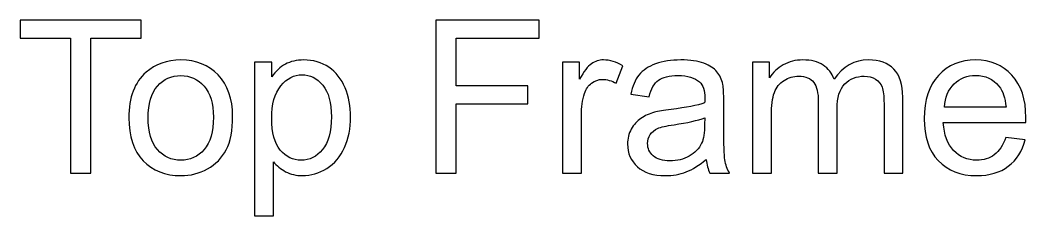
# Model space of a CAD drawing. Header units: inches. Extents: x -38 to 6, y -62 to 68.
# Drawn here: x -31.48 to -23.95, y -52.85 to -51.38 of the extents above; entities that cross this region are included whole.
import ezdxf

# ---------------------------------------------------------------- set-up
doc = ezdxf.new("R2010")
doc.units = ezdxf.units.IN
doc.header["$MEASUREMENT"] = 0
doc.layers.add('Layer 1', color=7, linetype='Continuous')

msp = doc.modelspace()

# ---------------------------------------------------------------- linework, layer by layer
at = {"layer": 'Layer 1', "color": 250}
for points, knots in [([(-31.1017, -52.5277), (-31.1017, -52.5277), (-31.1017, -51.5183), (-31.1017, -51.5183), (-31.1017, -51.5183), (-31.1017, -51.5183), (-31.4786, -51.5183), (-31.4786, -51.5183), (-31.4786, -51.5183), (-31.4786, -51.5183), (-31.4786, -51.3841), (-31.4786, -51.3841), (-31.4786, -51.3841), (-31.4786, -51.3841), (-30.573, -51.3841), (-30.573, -51.3841), (-30.573, -51.3841), (-30.573, -51.3841), (-30.573, -51.5183), (-30.573, -51.5183), (-30.573, -51.5183), (-30.573, -51.5183), (-30.9499, -51.5183), (-30.9499, -51.5183), (-30.9499, -51.5183), (-30.9499, -51.5183), (-30.9499, -52.5277), (-30.9499, -52.5277), (-30.9499, -52.5277), (-30.9499, -52.5277), (-31.1017, -52.5277), (-31.1017, -52.5277)], [0, 0, 0, 0, 0.111111, 0.111111, 0.111111, 0.111111, 0.222222, 0.222222, 0.222222, 0.222222, 0.333333, 0.333333, 0.333333, 0.333333, 0.444444, 0.444444, 0.444444, 0.444444, 0.555556, 0.555556, 0.555556, 0.555556, 0.666667, 0.666667, 0.666667, 0.666667, 0.777778, 0.777778, 0.777778, 0.777778, 1, 1, 1, 1]), ([(-28.3654, -52.5277), (-28.3654, -52.5277), (-28.3654, -51.3841), (-28.3654, -51.3841), (-28.3654, -51.3841), (-28.3654, -51.3841), (-27.5939, -51.3841), (-27.5939, -51.3841), (-27.5939, -51.3841), (-27.5939, -51.3841), (-27.5939, -51.5183), (-27.5939, -51.5183), (-27.5939, -51.5183), (-27.5939, -51.5183), (-28.2136, -51.5183), (-28.2136, -51.5183), (-28.2136, -51.5183), (-28.2136, -51.5183), (-28.2136, -51.8745), (-28.2136, -51.8745), (-28.2136, -51.8745), (-28.2136, -51.8745), (-27.677, -51.8745), (-27.677, -51.8745), (-27.677, -51.8745), (-27.677, -51.8745), (-27.677, -52.0086), (-27.677, -52.0086), (-27.677, -52.0086), (-27.677, -52.0086), (-28.2136, -52.0086), (-28.2136, -52.0086), (-28.2136, -52.0086), (-28.2136, -52.0086), (-28.2136, -52.5277), (-28.2136, -52.5277), (-28.2136, -52.5277), (-28.2136, -52.5277), (-28.3654, -52.5277), (-28.3654, -52.5277)], [0, 0, 0, 0, 0.090909, 0.090909, 0.090909, 0.090909, 0.181818, 0.181818, 0.181818, 0.181818, 0.272727, 0.272727, 0.272727, 0.272727, 0.363636, 0.363636, 0.363636, 0.363636, 0.454545, 0.454545, 0.454545, 0.454545, 0.545455, 0.545455, 0.545455, 0.545455, 0.636364, 0.636364, 0.636364, 0.636364, 0.727273, 0.727273, 0.727273, 0.727273, 0.818182, 0.818182, 0.818182, 0.818182, 1, 1, 1, 1]), ([(-30.664, -52.1133), (-30.664, -51.9602), (-30.6214, -51.8468), (-30.536, -51.773), (-30.536, -51.773), (-30.4649, -51.7118), (-30.3779, -51.6812), (-30.2754, -51.6812), (-30.2754, -51.6812), (-30.1617, -51.6812), (-30.0685, -51.7185), (-29.9961, -51.793), (-29.9961, -51.793), (-29.924, -51.8673), (-29.8878, -51.9703), (-29.8878, -52.1015), (-29.8878, -52.1015), (-29.8878, -52.208), (-29.9038, -52.2916), (-29.9357, -52.3526), (-29.9357, -52.3526), (-29.9677, -52.4135), (-30.0142, -52.4609), (-30.0755, -52.4947), (-30.0755, -52.4947), (-30.1364, -52.5285), (-30.2032, -52.5453), (-30.2754, -52.5453), (-30.2754, -52.5453), (-30.3914, -52.5453), (-30.4851, -52.5083), (-30.5568, -52.434), (-30.5568, -52.434), (-30.6284, -52.3598), (-30.664, -52.2527), (-30.664, -52.1133)], [0, 0, 0, 0, 0.1, 0.1, 0.1, 0.1, 0.2, 0.2, 0.2, 0.2, 0.3, 0.3, 0.3, 0.3, 0.4, 0.4, 0.4, 0.4, 0.5, 0.5, 0.5, 0.5, 0.6, 0.6, 0.6, 0.6, 0.7, 0.7, 0.7, 0.7, 0.8, 0.8, 0.8, 0.8, 1, 1, 1, 1]), ([(-29.723, -52.8456), (-29.723, -52.8456), (-29.723, -51.6988), (-29.723, -51.6988), (-29.723, -51.6988), (-29.723, -51.6988), (-29.5952, -51.6988), (-29.5952, -51.6988), (-29.5952, -51.6988), (-29.5952, -51.6988), (-29.5952, -51.8077), (-29.5952, -51.8077), (-29.5952, -51.8077), (-29.5652, -51.7656), (-29.5311, -51.7339), (-29.493, -51.7129), (-29.493, -51.7129), (-29.4552, -51.6919), (-29.4092, -51.6812), (-29.3551, -51.6812), (-29.3551, -51.6812), (-29.2843, -51.6812), (-29.222, -51.6993), (-29.168, -51.7358), (-29.168, -51.7358), (-29.1139, -51.772), (-29.0732, -51.8234), (-29.0455, -51.8894), (-29.0455, -51.8894), (-29.0181, -51.9557), (-29.0043, -52.0281), (-29.0043, -52.1071), (-29.0043, -52.1071), (-29.0043, -52.1915), (-29.0194, -52.2676), (-29.0498, -52.3355), (-29.0498, -52.3355), (-29.0801, -52.4031), (-29.1243, -52.4551), (-29.1824, -52.4913), (-29.1824, -52.4913), (-29.2401, -52.5272), (-29.3011, -52.5453), (-29.365, -52.5453), (-29.365, -52.5453), (-29.4118, -52.5453), (-29.4539, -52.5355), (-29.4909, -52.5158), (-29.4909, -52.5158), (-29.5282, -52.4961), (-29.5585, -52.4713), (-29.5825, -52.4412), (-29.5825, -52.4412), (-29.5825, -52.4412), (-29.5825, -52.8456), (-29.5825, -52.8456), (-29.5825, -52.8456), (-29.5825, -52.8456), (-29.723, -52.8456), (-29.723, -52.8456)], [0, 0, 0, 0, 0.0625, 0.0625, 0.0625, 0.0625, 0.125, 0.125, 0.125, 0.125, 0.1875, 0.1875, 0.1875, 0.1875, 0.25, 0.25, 0.25, 0.25, 0.3125, 0.3125, 0.3125, 0.3125, 0.375, 0.375, 0.375, 0.375, 0.4375, 0.4375, 0.4375, 0.4375, 0.5, 0.5, 0.5, 0.5, 0.5625, 0.5625, 0.5625, 0.5625, 0.625, 0.625, 0.625, 0.625, 0.6875, 0.6875, 0.6875, 0.6875, 0.75, 0.75, 0.75, 0.75, 0.8125, 0.8125, 0.8125, 0.8125, 0.875, 0.875, 0.875, 0.875, 1, 1, 1, 1]), ([(-27.4169, -52.5277), (-27.4169, -52.5277), (-27.4169, -51.6988), (-27.4169, -51.6988), (-27.4169, -51.6988), (-27.4169, -51.6988), (-27.2907, -51.6988), (-27.2907, -51.6988), (-27.2907, -51.6988), (-27.2907, -51.6988), (-27.2907, -51.8258), (-27.2907, -51.8258), (-27.2907, -51.8258), (-27.2585, -51.7669), (-27.2287, -51.7281), (-27.2013, -51.7094), (-27.2013, -51.7094), (-27.1739, -51.6905), (-27.1438, -51.6812), (-27.111, -51.6812), (-27.111, -51.6812), (-27.0636, -51.6812), (-27.0155, -51.6961), (-26.9665, -51.7257), (-26.9665, -51.7257), (-26.9665, -51.7257), (-27.0165, -51.8553), (-27.0165, -51.8553), (-27.0165, -51.8553), (-27.0506, -51.8361), (-27.0847, -51.8266), (-27.1187, -51.8266), (-27.1187, -51.8266), (-27.1494, -51.8266), (-27.1768, -51.8359), (-27.201, -51.8542), (-27.201, -51.8542), (-27.2252, -51.8726), (-27.2425, -51.8982), (-27.2529, -51.9309), (-27.2529, -51.9309), (-27.2686, -51.9807), (-27.2763, -52.0353), (-27.2763, -52.0946), (-27.2763, -52.0946), (-27.2763, -52.0946), (-27.2763, -52.5277), (-27.2763, -52.5277), (-27.2763, -52.5277), (-27.2763, -52.5277), (-27.4169, -52.5277), (-27.4169, -52.5277)], [0, 0, 0, 0, 0.071429, 0.071429, 0.071429, 0.071429, 0.142857, 0.142857, 0.142857, 0.142857, 0.214286, 0.214286, 0.214286, 0.214286, 0.285714, 0.285714, 0.285714, 0.285714, 0.357143, 0.357143, 0.357143, 0.357143, 0.428571, 0.428571, 0.428571, 0.428571, 0.5, 0.5, 0.5, 0.5, 0.571429, 0.571429, 0.571429, 0.571429, 0.642857, 0.642857, 0.642857, 0.642857, 0.714286, 0.714286, 0.714286, 0.714286, 0.785714, 0.785714, 0.785714, 0.785714, 0.857143, 0.857143, 0.857143, 0.857143, 1, 1, 1, 1]), ([(-26.342, -52.4239), (-26.3941, -52.4684), (-26.4445, -52.4995), (-26.4926, -52.5179), (-26.4926, -52.5179), (-26.5408, -52.5363), (-26.5925, -52.5453), (-26.6478, -52.5453), (-26.6478, -52.5453), (-26.7389, -52.5453), (-26.8089, -52.5232), (-26.8579, -52.4788), (-26.8579, -52.4788), (-26.9069, -52.4346), (-26.9313, -52.3779), (-26.9313, -52.3089), (-26.9313, -52.3089), (-26.9313, -52.2684), (-26.922, -52.2314), (-26.9037, -52.1979), (-26.9037, -52.1979), (-26.885, -52.1644), (-26.8608, -52.1377), (-26.831, -52.1175), (-26.831, -52.1175), (-26.8009, -52.0973), (-26.7674, -52.0818), (-26.7298, -52.0715), (-26.7298, -52.0715), (-26.7021, -52.0643), (-26.6603, -52.0574), (-26.6047, -52.0504), (-26.6047, -52.0504), (-26.4913, -52.0371), (-26.4075, -52.0209), (-26.3539, -52.0022), (-26.3539, -52.0022), (-26.3534, -51.9831), (-26.3531, -51.9708), (-26.3531, -51.9658), (-26.3531, -51.9658), (-26.3531, -51.9088), (-26.3665, -51.8686), (-26.3931, -51.8452), (-26.3931, -51.8452), (-26.429, -51.8135), (-26.4825, -51.7978), (-26.5533, -51.7978), (-26.5533, -51.7978), (-26.6196, -51.7978), (-26.6686, -51.8095), (-26.7, -51.8327), (-26.7, -51.8327), (-26.7317, -51.8558), (-26.7549, -51.8968), (-26.77, -51.9559), (-26.77, -51.9559), (-26.77, -51.9559), (-26.9074, -51.9368), (-26.9074, -51.9368), (-26.9074, -51.9368), (-26.8949, -51.8779), (-26.8744, -51.8303), (-26.8456, -51.7941), (-26.8456, -51.7941), (-26.8169, -51.7579), (-26.7753, -51.7302), (-26.721, -51.7105), (-26.721, -51.7105), (-26.667, -51.6911), (-26.6039, -51.6812), (-26.5326, -51.6812), (-26.5326, -51.6812), (-26.4618, -51.6812), (-26.404, -51.6895), (-26.3595, -51.7062), (-26.3595, -51.7062), (-26.3153, -51.723), (-26.2826, -51.7438), (-26.2618, -51.7691), (-26.2618, -51.7691), (-26.2411, -51.7943), (-26.2264, -51.8263), (-26.2179, -51.8649), (-26.2179, -51.8649), (-26.2134, -51.8888), (-26.211, -51.932), (-26.211, -51.994), (-26.211, -51.994), (-26.211, -51.994), (-26.211, -52.1803), (-26.211, -52.1803), (-26.211, -52.1803), (-26.211, -52.3105), (-26.2081, -52.3928), (-26.2022, -52.4276), (-26.2022, -52.4276), (-26.1966, -52.4625), (-26.1849, -52.4958), (-26.1679, -52.5277), (-26.1679, -52.5277), (-26.1679, -52.5277), (-26.3148, -52.5277), (-26.3148, -52.5277), (-26.3148, -52.5277), (-26.3289, -52.4982), (-26.338, -52.4636), (-26.342, -52.4239)], [0, 0, 0, 0, 0.035714, 0.035714, 0.035714, 0.035714, 0.071429, 0.071429, 0.071429, 0.071429, 0.107143, 0.107143, 0.107143, 0.107143, 0.142857, 0.142857, 0.142857, 0.142857, 0.178571, 0.178571, 0.178571, 0.178571, 0.214286, 0.214286, 0.214286, 0.214286, 0.25, 0.25, 0.25, 0.25, 0.285714, 0.285714, 0.285714, 0.285714, 0.321429, 0.321429, 0.321429, 0.321429, 0.357143, 0.357143, 0.357143, 0.357143, 0.392857, 0.392857, 0.392857, 0.392857, 0.428571, 0.428571, 0.428571, 0.428571, 0.464286, 0.464286, 0.464286, 0.464286, 0.5, 0.5, 0.5, 0.5, 0.535714, 0.535714, 0.535714, 0.535714, 0.571429, 0.571429, 0.571429, 0.571429, 0.607143, 0.607143, 0.607143, 0.607143, 0.642857, 0.642857, 0.642857, 0.642857, 0.678571, 0.678571, 0.678571, 0.678571, 0.714286, 0.714286, 0.714286, 0.714286, 0.75, 0.75, 0.75, 0.75, 0.785714, 0.785714, 0.785714, 0.785714, 0.821429, 0.821429, 0.821429, 0.821429, 0.857143, 0.857143, 0.857143, 0.857143, 0.892857, 0.892857, 0.892857, 0.892857, 0.928571, 0.928571, 0.928571, 0.928571, 1, 1, 1, 1]), ([(-25.9951, -52.5277), (-25.9951, -52.5277), (-25.9951, -51.6988), (-25.9951, -51.6988), (-25.9951, -51.6988), (-25.9951, -51.6988), (-25.8689, -51.6988), (-25.8689, -51.6988), (-25.8689, -51.6988), (-25.8689, -51.6988), (-25.8689, -51.8159), (-25.8689, -51.8159), (-25.8689, -51.8159), (-25.8431, -51.7754), (-25.8085, -51.7427), (-25.7654, -51.7182), (-25.7654, -51.7182), (-25.7222, -51.6934), (-25.6733, -51.6812), (-25.6182, -51.6812), (-25.6182, -51.6812), (-25.5569, -51.6812), (-25.5066, -51.694), (-25.4675, -51.7193), (-25.4675, -51.7193), (-25.4284, -51.7448), (-25.4007, -51.7802), (-25.3847, -51.826), (-25.3847, -51.826), (-25.3187, -51.7294), (-25.2332, -51.6812), (-25.1278, -51.6812), (-25.1278, -51.6812), (-25.0453, -51.6812), (-24.9817, -51.7038), (-24.9375, -51.7494), (-24.9375, -51.7494), (-24.893, -51.7949), (-24.8707, -51.8649), (-24.8707, -51.9594), (-24.8707, -51.9594), (-24.8707, -51.9594), (-24.8707, -52.5277), (-24.8707, -52.5277), (-24.8707, -52.5277), (-24.8707, -52.5277), (-25.0112, -52.5277), (-25.0112, -52.5277), (-25.0112, -52.5277), (-25.0112, -52.5277), (-25.0112, -52.006), (-25.0112, -52.006), (-25.0112, -52.006), (-25.0112, -51.9501), (-25.016, -51.9096), (-25.0251, -51.8849), (-25.0251, -51.8849), (-25.0341, -51.8601), (-25.0506, -51.8404), (-25.0748, -51.8252), (-25.0748, -51.8252), (-25.0988, -51.81), (-25.127, -51.8026), (-25.1592, -51.8026), (-25.1592, -51.8026), (-25.2178, -51.8026), (-25.2662, -51.822), (-25.3048, -51.8606), (-25.3048, -51.8606), (-25.3434, -51.8995), (-25.3626, -51.9615), (-25.3626, -52.0467), (-25.3626, -52.0467), (-25.3626, -52.0467), (-25.3626, -52.5277), (-25.3626, -52.5277), (-25.3626, -52.5277), (-25.3626, -52.5277), (-25.5032, -52.5277), (-25.5032, -52.5277), (-25.5032, -52.5277), (-25.5032, -52.5277), (-25.5032, -51.9897), (-25.5032, -51.9897), (-25.5032, -51.9897), (-25.5032, -51.9274), (-25.5146, -51.8806), (-25.5375, -51.8494), (-25.5375, -51.8494), (-25.5604, -51.8183), (-25.5979, -51.8026), (-25.6498, -51.8026), (-25.6498, -51.8026), (-25.6892, -51.8026), (-25.7257, -51.813), (-25.7593, -51.8337), (-25.7593, -51.8337), (-25.7928, -51.8545), (-25.817, -51.8849), (-25.8322, -51.925), (-25.8322, -51.925), (-25.8471, -51.965), (-25.8546, -52.0227), (-25.8546, -52.0981), (-25.8546, -52.0981), (-25.8546, -52.0981), (-25.8546, -52.5277), (-25.8546, -52.5277), (-25.8546, -52.5277), (-25.8546, -52.5277), (-25.9951, -52.5277), (-25.9951, -52.5277)], [0, 0, 0, 0, 0.034483, 0.034483, 0.034483, 0.034483, 0.068966, 0.068966, 0.068966, 0.068966, 0.103448, 0.103448, 0.103448, 0.103448, 0.137931, 0.137931, 0.137931, 0.137931, 0.172414, 0.172414, 0.172414, 0.172414, 0.206897, 0.206897, 0.206897, 0.206897, 0.241379, 0.241379, 0.241379, 0.241379, 0.275862, 0.275862, 0.275862, 0.275862, 0.310345, 0.310345, 0.310345, 0.310345, 0.344828, 0.344828, 0.344828, 0.344828, 0.37931, 0.37931, 0.37931, 0.37931, 0.413793, 0.413793, 0.413793, 0.413793, 0.448276, 0.448276, 0.448276, 0.448276, 0.482759, 0.482759, 0.482759, 0.482759, 0.517241, 0.517241, 0.517241, 0.517241, 0.551724, 0.551724, 0.551724, 0.551724, 0.586207, 0.586207, 0.586207, 0.586207, 0.62069, 0.62069, 0.62069, 0.62069, 0.655172, 0.655172, 0.655172, 0.655172, 0.689655, 0.689655, 0.689655, 0.689655, 0.724138, 0.724138, 0.724138, 0.724138, 0.758621, 0.758621, 0.758621, 0.758621, 0.793103, 0.793103, 0.793103, 0.793103, 0.827586, 0.827586, 0.827586, 0.827586, 0.862069, 0.862069, 0.862069, 0.862069, 0.896552, 0.896552, 0.896552, 0.896552, 0.931034, 0.931034, 0.931034, 0.931034, 1, 1, 1, 1]), ([(-24.0992, -52.2594), (-24.0992, -52.2594), (-23.9539, -52.2786), (-23.9539, -52.2786), (-23.9539, -52.2786), (-23.9765, -52.363), (-24.0188, -52.4287), (-24.0806, -52.4753), (-24.0806, -52.4753), (-24.1423, -52.5219), (-24.2211, -52.5453), (-24.3172, -52.5453), (-24.3172, -52.5453), (-24.4381, -52.5453), (-24.5339, -52.508), (-24.6047, -52.4335), (-24.6047, -52.4335), (-24.6755, -52.3592), (-24.7109, -52.2546), (-24.7109, -52.1202), (-24.7109, -52.1202), (-24.7109, -51.9812), (-24.6753, -51.8731), (-24.6037, -51.7965), (-24.6037, -51.7965), (-24.5321, -51.7195), (-24.4391, -51.6812), (-24.3249, -51.6812), (-24.3249, -51.6812), (-24.2145, -51.6812), (-24.1242, -51.7187), (-24.0542, -51.7941), (-24.0542, -51.7941), (-23.9842, -51.8694), (-23.9491, -51.9754), (-23.9491, -52.1119), (-23.9491, -52.1119), (-23.9491, -52.1202), (-23.9493, -52.1327), (-23.9499, -52.1492), (-23.9499, -52.1492), (-23.9499, -52.1492), (-24.5672, -52.1492), (-24.5672, -52.1492), (-24.5672, -52.1492), (-24.5619, -52.24), (-24.5363, -52.3097), (-24.49, -52.3579), (-24.49, -52.3579), (-24.4439, -52.4061), (-24.3862, -52.4303), (-24.3172, -52.4303), (-24.3172, -52.4303), (-24.2659, -52.4303), (-24.2219, -52.4167), (-24.1857, -52.3896), (-24.1857, -52.3896), (-24.1493, -52.3624), (-24.1205, -52.319), (-24.0992, -52.2594)], [0, 0, 0, 0, 0.0625, 0.0625, 0.0625, 0.0625, 0.125, 0.125, 0.125, 0.125, 0.1875, 0.1875, 0.1875, 0.1875, 0.25, 0.25, 0.25, 0.25, 0.3125, 0.3125, 0.3125, 0.3125, 0.375, 0.375, 0.375, 0.375, 0.4375, 0.4375, 0.4375, 0.4375, 0.5, 0.5, 0.5, 0.5, 0.5625, 0.5625, 0.5625, 0.5625, 0.625, 0.625, 0.625, 0.625, 0.6875, 0.6875, 0.6875, 0.6875, 0.75, 0.75, 0.75, 0.75, 0.8125, 0.8125, 0.8125, 0.8125, 0.875, 0.875, 0.875, 0.875, 1, 1, 1, 1]), ([(-30.5203, -52.1135), (-30.5203, -52.2195), (-30.4971, -52.2988), (-30.4508, -52.3512), (-30.4508, -52.3512), (-30.4042, -52.4039), (-30.3459, -52.4303), (-30.2754, -52.4303), (-30.2754, -52.4303), (-30.2056, -52.4303), (-30.1476, -52.4039), (-30.101, -52.351), (-30.101, -52.351), (-30.0547, -52.298), (-30.0315, -52.2173), (-30.0315, -52.109), (-30.0315, -52.109), (-30.0315, -52.0068), (-30.055, -51.9293), (-30.1016, -51.8769), (-30.1016, -51.8769), (-30.1481, -51.8242), (-30.2062, -51.7978), (-30.2754, -51.7978), (-30.2754, -51.7978), (-30.3459, -51.7978), (-30.4042, -51.8239), (-30.4508, -51.8763), (-30.4508, -51.8763), (-30.4971, -51.9288), (-30.5203, -52.0078), (-30.5203, -52.1135)], [0, 0, 0, 0, 0.111111, 0.111111, 0.111111, 0.111111, 0.222222, 0.222222, 0.222222, 0.222222, 0.333333, 0.333333, 0.333333, 0.333333, 0.444444, 0.444444, 0.444444, 0.444444, 0.555556, 0.555556, 0.555556, 0.555556, 0.666667, 0.666667, 0.666667, 0.666667, 0.777778, 0.777778, 0.777778, 0.777778, 1, 1, 1, 1]), ([(-29.5952, -52.1183), (-29.5952, -52.2245), (-29.5737, -52.3031), (-29.5308, -52.3539), (-29.5308, -52.3539), (-29.4877, -52.4047), (-29.4355, -52.4303), (-29.3743, -52.4303), (-29.3743, -52.4303), (-29.312, -52.4303), (-29.2588, -52.4039), (-29.2146, -52.3512), (-29.2146, -52.3512), (-29.1701, -52.2985), (-29.148, -52.2171), (-29.148, -52.1066), (-29.148, -52.1066), (-29.148, -52.0012), (-29.1696, -51.9224), (-29.213, -51.8699), (-29.213, -51.8699), (-29.2564, -51.8175), (-29.308, -51.7914), (-29.3682, -51.7914), (-29.3682, -51.7914), (-29.4278, -51.7914), (-29.4805, -51.8194), (-29.5263, -51.875), (-29.5263, -51.875), (-29.5723, -51.9309), (-29.5952, -52.0118), (-29.5952, -52.1183)], [0, 0, 0, 0, 0.111111, 0.111111, 0.111111, 0.111111, 0.222222, 0.222222, 0.222222, 0.222222, 0.333333, 0.333333, 0.333333, 0.333333, 0.444444, 0.444444, 0.444444, 0.444444, 0.555556, 0.555556, 0.555556, 0.555556, 0.666667, 0.666667, 0.666667, 0.666667, 0.777778, 0.777778, 0.777778, 0.777778, 1, 1, 1, 1]), ([(-24.5592, -52.0342), (-24.5592, -52.0342), (-24.0976, -52.0342), (-24.0976, -52.0342), (-24.0976, -52.0342), (-24.1037, -51.9644), (-24.1216, -51.9123), (-24.1506, -51.8774), (-24.1506, -51.8774), (-24.195, -51.8234), (-24.2531, -51.7962), (-24.3241, -51.7962), (-24.3241, -51.7962), (-24.3886, -51.7962), (-24.4426, -51.8178), (-24.4865, -51.8609), (-24.4865, -51.8609), (-24.5302, -51.904), (-24.5544, -51.9618), (-24.5592, -52.0342)], [0, 0, 0, 0, 0.166667, 0.166667, 0.166667, 0.166667, 0.333333, 0.333333, 0.333333, 0.333333, 0.5, 0.5, 0.5, 0.5, 0.666667, 0.666667, 0.666667, 0.666667, 1, 1, 1, 1]), ([(-26.3531, -52.1125), (-26.4043, -52.1332), (-26.4809, -52.1508), (-26.5831, -52.1652), (-26.5831, -52.1652), (-26.6412, -52.1734), (-26.6822, -52.1827), (-26.7061, -52.1931), (-26.7061, -52.1931), (-26.7301, -52.2035), (-26.7485, -52.2187), (-26.7615, -52.2384), (-26.7615, -52.2384), (-26.7745, -52.2583), (-26.7812, -52.2804), (-26.7812, -52.3049), (-26.7812, -52.3049), (-26.7812, -52.3419), (-26.7671, -52.3731), (-26.7386, -52.3978), (-26.7386, -52.3978), (-26.7101, -52.4226), (-26.6686, -52.4351), (-26.614, -52.4351), (-26.614, -52.4351), (-26.56, -52.4351), (-26.5118, -52.4234), (-26.4695, -52.3997), (-26.4695, -52.3997), (-26.4274, -52.3763), (-26.3963, -52.3441), (-26.3766, -52.3033), (-26.3766, -52.3033), (-26.3614, -52.2716), (-26.3539, -52.2251), (-26.3539, -52.1636), (-26.3539, -52.1636), (-26.3539, -52.1636), (-26.3531, -52.1125), (-26.3531, -52.1125)], [0, 0, 0, 0, 0.090909, 0.090909, 0.090909, 0.090909, 0.181818, 0.181818, 0.181818, 0.181818, 0.272727, 0.272727, 0.272727, 0.272727, 0.363636, 0.363636, 0.363636, 0.363636, 0.454545, 0.454545, 0.454545, 0.454545, 0.545455, 0.545455, 0.545455, 0.545455, 0.636364, 0.636364, 0.636364, 0.636364, 0.727273, 0.727273, 0.727273, 0.727273, 0.818182, 0.818182, 0.818182, 0.818182, 1, 1, 1, 1])]:
    msp.add_open_spline(points, degree=3, knots=knots, dxfattribs=at)

doc.saveas('drawing.dxf')
